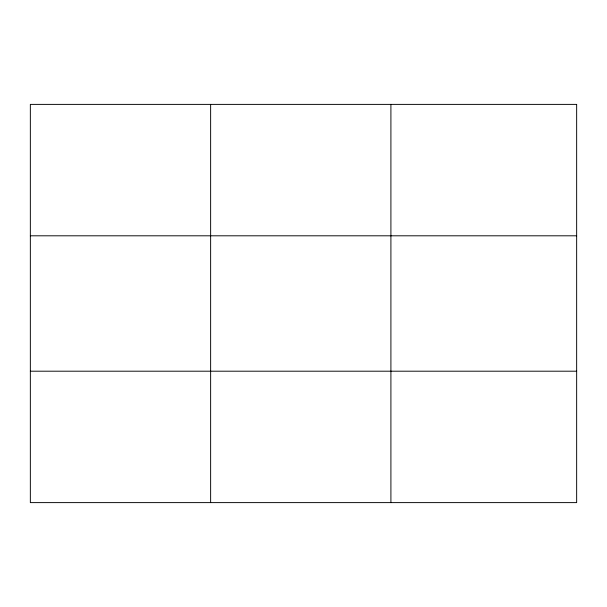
<?xml version="1.0" encoding="UTF-8"?>
<svg xmlns="http://www.w3.org/2000/svg" width="607" height="607" viewBox="0 0 607 607"><rect width="100%" height="100%" fill="white"/><g stroke="black" fill="none" stroke-linecap="round" stroke-linejoin="round"><path stroke-width="0.91" d="M210.629 104.389L210.629 502.611M390.908 104.389L390.908 502.611M30.35 235.804L576.65 235.804M30.35 371.196L576.65 371.196M576.65 104.389L576.65 502.611L30.35 502.611L30.35 104.389L576.65 104.389"/></g></svg>
